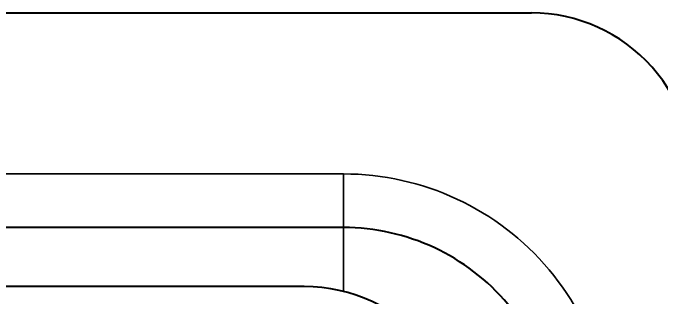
# Model space of a CAD drawing. Header units: millimetres. Extents: x 0 to 1682, y 0 to 1188.
# Drawn here: x 1340.09 to 1346.12, y 454.6 to 457.25 of the extents above; entities that cross this region are included whole.
import ezdxf

# ---------------------------------------------------------------- set-up
doc = ezdxf.new("R2010")
doc.units = ezdxf.units.MM
doc.header["$LTSCALE"] = 2
doc.layers.add('가시적인 것(ISO)', color=3, linetype='Continuous', lineweight=40)
doc.layers.add('가시적인 좁은 것(ISO)', color=3, linetype='Continuous', lineweight=35)

msp = doc.modelspace()

# ---------------------------------------------------------------- linework, layer by layer
at = {"layer": '가시적인 것(ISO)'}
for p, q in [((1329.1054, 457.2451), (1344.9181, 457.2451)), ((1343.1667, 455.2451), (1330.8367, 455.2451)), ((1342.8017, 454.6951), (1331.2017, 454.6951))]:
    msp.add_line(p, q, dxfattribs=at)
for centre, radius, start in [((1344.9181, 455.7451), 1.5, 353.05902), ((1343.1667, 453.2451), 2, 350), ((1342.8017, 453.1951), 1.5, 350)]:
    msp.add_arc(centre, radius, start, 90, dxfattribs=at)
at = {"layer": '가시적인 좁은 것(ISO)'}
for p, q in [((1343.1667, 455.7451), (1330.8367, 455.7451)), ((1343.1667, 455.7451), (1343.1667, 455.2451)), ((1343.1667, 454.65), (1343.1667, 455.2451))]:
    msp.add_line(p, q, dxfattribs=at)
msp.add_arc((1343.1667, 453.2451), 2.5, 350, 90, dxfattribs=at)

doc.saveas('drawing.dxf')
